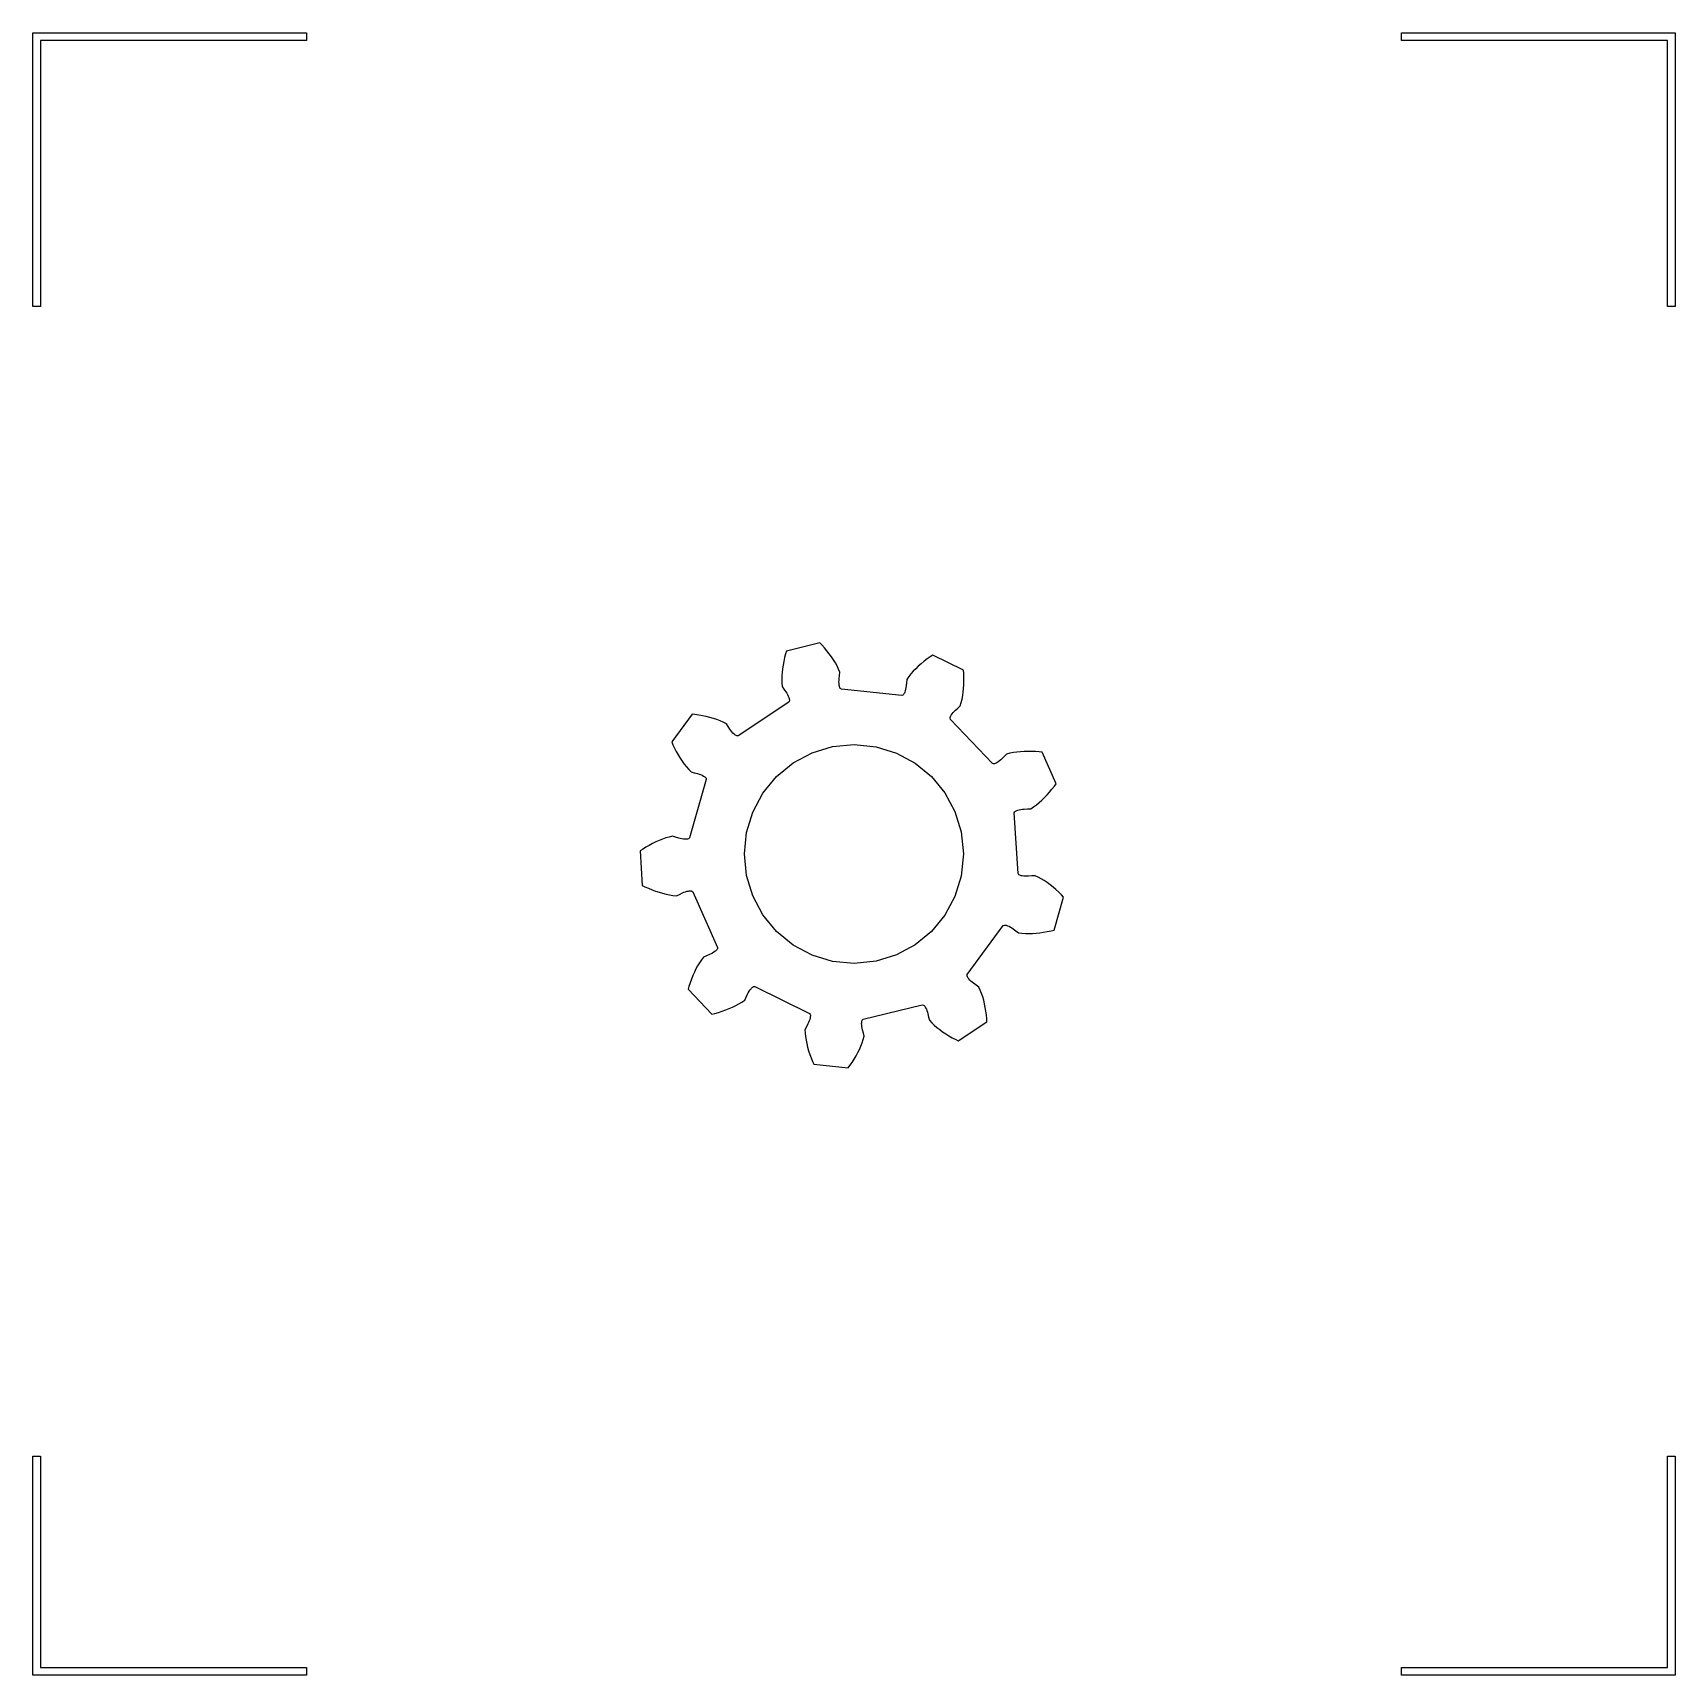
# Model space of a CAD drawing. Extents: x 0 to 6, y 0 to 6.
import ezdxf

# ---------------------------------------------------------------- set-up
doc = ezdxf.new("R2010")
doc.units = 0
doc.layers.add('Layer_1', color=7, linetype='CONTINUOUS')

msp = doc.modelspace()

# ---------------------------------------------------------------- linework, layer by layer
at = {"layer": 'Layer_1', "color": 7}
for points in [[(1.000015, 6), (1.000015, 5.971614), (0.028332, 5.971614), (0.028332, 4.999985), (0, 4.999985), (0, 5.985778), (0, 6), (1.000015, 6), (1.000015, 6)], [(5.999999, 6), (5.999999, 4.999985), (5.971667, 4.999985), (5.971667, 5.971614), (4.999984, 5.971614), (4.999984, 6), (5.999999, 6), (5.999999, 6)], [(0.028332, 0.799979), (0.028332, 0.028333), (1.000015, 0.028333), (1.000015, 0), (0, 0), (0, 0.799979), (0.028332, 0.799979), (0.028332, 0.799979)], [(5.999999, 0.799979), (5.999999, 0), (4.999984, 0), (4.999984, 0.028333), (5.971667, 0.028333), (5.971667, 0.799979), (5.999999, 0.799979), (5.999999, 0.799979)]]:
    msp.add_lwpolyline(points, close=True, dxfattribs=at)
for points in [[(2.87522, 3.771539), (2.753016, 3.741498), (2.749984, 3.73119), (2.746401, 3.71741), (2.74337, 3.70374), (2.740779, 3.69018), (2.738795, 3.676785), (2.737361, 3.663556), (2.736424, 3.650437), (2.736142, 3.637539), (2.736472, 3.624861), (2.737465, 3.612458), (2.74397, 3.602371), (2.75119, 3.592559), (2.754443, 3.587543), (2.757309, 3.582362), (2.759953, 3.57707), (2.762104, 3.571503), (2.762931, 3.568692), (2.763591, 3.565771), (2.763978, 3.562739), (2.763978, 3.559487), (2.761554, 3.555243), (2.577282, 3.43188), (2.572487, 3.43133), (2.569455, 3.432487), (2.566811, 3.434031), (2.564386, 3.435795), (2.562072, 3.437669), (2.557773, 3.441693), (2.553859, 3.446158), (2.550166, 3.450843), (2.546748, 3.455749), (2.540409, 3.466111), (2.53363, 3.476034), (2.52255, 3.481656), (2.510919, 3.486782), (2.498903, 3.491412), (2.486445, 3.495602), (2.473657, 3.499295), (2.460483, 3.502547), (2.446979, 3.505358), (2.433198, 3.507729), (2.419087, 3.509659), (2.408393, 3.510816), (2.334034, 3.409227), (2.338389, 3.399305), (2.344508, 3.386517), (2.350902, 3.374059), (2.357682, 3.362098), (2.364737, 3.350523), (2.372179, 3.339443), (2.37984, 3.328805), (2.387943, 3.318718), (2.396322, 3.309237), (2.405086, 3.300362), (2.416606, 3.296889), (2.428347, 3.293968), (2.43408, 3.292204), (2.439647, 3.290053), (2.445049, 3.287683), (2.450231, 3.284872), (2.452711, 3.283218), (2.455136, 3.281398), (2.457396, 3.279357), (2.45938, 3.27682), (2.460317, 3.272024), (2.398471, 3.05909), (2.395109, 3.055562), (2.392077, 3.054515), (2.389045, 3.054018), (2.386069, 3.053736), (2.383092, 3.053736), (2.377194, 3.054123), (2.371351, 3.05495), (2.365508, 3.056163), (2.359721, 3.057707), (2.3482, 3.061566), (2.33668, 3.064818), (2.324498, 3.062007), (2.312371, 3.058479), (2.300134, 3.054235), (2.287897, 3.049494), (2.275715, 3.044092), (2.263589, 3.038139), (2.251462, 3.03158), (2.239335, 3.024579), (2.227264, 3.017028), (2.218334, 3.010964), (2.226657, 2.885342), (2.236359, 2.880602), (2.249312, 2.874649), (2.262211, 2.869302), (2.275054, 2.864451), (2.287952, 2.860152), (2.300796, 2.856404), (2.313529, 2.853207), (2.326096, 2.850669), (2.338664, 2.848849), (2.351067, 2.847636), (2.362091, 2.852321), (2.373005, 2.857723), (2.378517, 2.860037), (2.384139, 2.862021), (2.389872, 2.863618), (2.39566, 2.864775), (2.398581, 2.865106), (2.401613, 2.865219), (2.404645, 2.865162), (2.407842, 2.864555), (2.41159, 2.861413), (2.501052, 2.658566), (2.50077, 2.653716), (2.499116, 2.650958), (2.497132, 2.648588), (2.494981, 2.646494), (2.492777, 2.644563), (2.488037, 2.64109), (2.482966, 2.637948), (2.477729, 2.635082), (2.472327, 2.632601), (2.460972, 2.628192), (2.450058, 2.623176), (2.442562, 2.613254), (2.435506, 2.602726), (2.428837, 2.591646), (2.422608, 2.580126), (2.41671, 2.568164), (2.411198, 2.555762), (2.406126, 2.542974), (2.401386, 2.5298), (2.397031, 2.51624), (2.394, 2.505932), (2.481147, 2.415037), (2.49162, 2.417628), (2.505345, 2.421376), (2.518684, 2.425565), (2.531693, 2.43014), (2.544316, 2.435101), (2.556498, 2.440448), (2.568294, 2.446236), (2.579594, 2.452465), (2.590453, 2.459024), (2.600705, 2.466135), (2.606162, 2.476828), (2.611013, 2.487963), (2.613768, 2.493254), (2.616799, 2.498381), (2.620162, 2.503287), (2.6238, 2.507917), (2.62584, 2.510011), (2.628044, 2.512105), (2.630469, 2.513979), (2.63328, 2.515523), (2.63813, 2.515579), (2.837119, 2.417683), (2.84004, 2.413825), (2.840481, 2.410628), (2.840481, 2.407596), (2.840255, 2.404564), (2.839758, 2.401588), (2.838381, 2.39591), (2.836507, 2.390288), (2.834303, 2.384721), (2.831769, 2.379264), (2.825926, 2.368625), (2.820744, 2.357821), (2.821405, 2.345364), (2.822782, 2.332796), (2.824766, 2.320063), (2.827413, 2.307164), (2.83061, 2.294211), (2.834359, 2.281202), (2.838658, 2.268083), (2.843509, 2.255019), (2.84891, 2.241846), (2.853265, 2.231923), (2.978391, 2.218309), (2.984785, 2.227073), (2.992888, 2.238759), (3.00044, 2.250555), (3.007385, 2.262406), (3.013889, 2.274312), (3.019787, 2.286274), (3.025079, 2.29829), (3.029819, 2.310306), (3.033843, 2.322323), (3.037151, 2.334339), (3.03445, 2.34597), (3.031032, 2.357656), (3.029709, 2.363554), (3.028718, 2.369397), (3.028168, 2.37524), (3.027999, 2.381137), (3.028168, 2.384114), (3.028554, 2.387146), (3.029215, 2.390122), (3.030372, 2.393154), (3.034065, 2.396296), (3.24937, 2.449213), (3.25411, 2.448109), (3.256535, 2.445959), (3.258465, 2.443588), (3.260229, 2.441107), (3.261716, 2.438573), (3.264361, 2.433281), (3.266565, 2.427769), (3.268439, 2.422147), (3.269983, 2.416359), (3.272353, 2.404453), (3.27533, 2.392822), (3.283874, 2.383727), (3.293024, 2.374962), (3.302725, 2.366474), (3.312978, 2.358261), (3.323782, 2.350378), (3.335026, 2.342882), (3.346712, 2.335606), (3.358839, 2.328661), (3.371462, 2.322046), (3.381108, 2.317306), (3.485784, 2.38731), (3.485013, 2.398058), (3.48369, 2.412225), (3.481926, 2.426115), (3.479665, 2.43973), (3.476964, 2.453015), (3.473822, 2.465968), (3.470129, 2.478591), (3.465995, 2.490773), (3.461365, 2.502569), (3.456239, 2.513924), (3.446648, 2.52109), (3.436505, 2.527815), (3.431765, 2.531508), (3.427245, 2.535366), (3.422945, 2.5395), (3.419087, 2.543965), (3.417323, 2.546336), (3.415669, 2.54887), (3.414292, 2.551514), (3.413245, 2.554601), (3.414015, 2.559397), (3.544984, 2.738321), (3.549284, 2.740525), (3.552536, 2.740469), (3.555568, 2.739919), (3.558434, 2.739092), (3.561191, 2.738098), (3.566648, 2.735784), (3.571829, 2.732973), (3.576901, 2.729831), (3.581806, 2.726414), (3.591287, 2.718752), (3.601099, 2.711862), (3.613446, 2.710318), (3.626069, 2.709437), (3.639023, 2.709211), (3.652086, 2.709542), (3.665426, 2.710479), (3.678875, 2.711912), (3.692545, 2.713843), (3.706271, 2.716323), (3.720217, 2.719355), (3.73069, 2.721946), (3.765802, 2.842827), (3.758306, 2.850655), (3.748218, 2.860632), (3.73791, 2.870057), (3.727437, 2.879042), (3.716799, 2.887531), (3.706105, 2.895413), (3.695191, 2.902689), (3.684167, 2.909414), (3.673033, 2.915478), (3.661788, 2.920824), (3.649826, 2.920164), (3.637755, 2.91884), (3.631747, 2.918614), (3.625848, 2.918614), (3.619951, 2.919111), (3.614052, 2.919992), (3.611186, 2.920652), (3.608265, 2.921533), (3.60551, 2.92269), (3.602699, 2.924344), (3.600275, 2.928533), (3.585558, 3.149791), (3.587432, 3.154255), (3.589969, 3.156296), (3.592613, 3.157783), (3.595314, 3.15905), (3.598071, 3.160097), (3.603804, 3.161751), (3.609592, 3.162965), (3.61549, 3.163792), (3.621443, 3.164398), (3.63357, 3.164624), (3.645531, 3.165561), (3.656004, 3.172341), (3.666256, 3.179893), (3.676289, 3.18794), (3.6861, 3.19665), (3.695691, 3.205855), (3.705117, 3.215667), (3.714267, 3.225974), (3.723252, 3.236723), (3.731961, 3.247912), (3.7383, 3.256622), (3.687534, 3.371881), (3.676785, 3.372984), (3.662618, 3.374141), (3.648618, 3.374748), (3.634837, 3.374974), (3.621332, 3.374534), (3.607993, 3.373707), (3.594984, 3.37233), (3.582196, 3.370399), (3.569794, 3.367862), (3.557722, 3.36472), (3.548958, 3.356507), (3.54058, 3.347743), (3.53617, 3.343664), (3.531539, 3.33986), (3.526744, 3.336443), (3.521673, 3.333411), (3.519028, 3.331977), (3.516271, 3.330874), (3.513349, 3.329937), (3.510152, 3.32944), (3.505632, 3.331038), (3.352119, 3.491055), (3.350742, 3.495686), (3.351348, 3.498883), (3.352395, 3.501804), (3.353663, 3.504449), (3.355096, 3.507039), (3.358404, 3.511945), (3.362042, 3.516631), (3.36601, 3.521095), (3.370255, 3.52534), (3.379405, 3.533333), (3.387949, 3.541766), (3.391587, 3.553672), (3.394673, 3.565965), (3.397098, 3.578642), (3.399028, 3.591596), (3.400462, 3.60488), (3.401342, 3.618385), (3.401839, 3.632165), (3.401726, 3.646166), (3.40123, 3.660333), (3.400456, 3.671136), (3.287512, 3.726754), (3.278582, 3.720746), (3.266952, 3.712477), (3.255817, 3.703989), (3.245179, 3.69528), (3.234981, 3.686295), (3.22539, 3.677034), (3.216295, 3.667553), (3.207751, 3.657907), (3.199869, 3.64804), (3.192648, 3.637843), (3.191214, 3.625937), (3.190444, 3.61381), (3.189671, 3.607857), (3.188567, 3.602014), (3.187133, 3.596281), (3.185203, 3.590714), (3.184046, 3.587957), (3.182669, 3.585256), (3.181015, 3.582721), (3.178921, 3.580241), (3.174401, 3.578533), (2.953915, 3.602456), (2.949836, 3.605157), (2.948292, 3.607968), (2.947299, 3.610834), (2.946528, 3.613755), (2.945922, 3.616677), (2.945315, 3.62252), (2.945089, 3.628473), (2.945315, 3.634371), (2.945811, 3.640379), (2.947629, 3.652396), (2.948786, 3.664302), (2.943935, 3.675767), (2.938368, 3.687177), (2.932084, 3.698422), (2.925249, 3.709667), (2.917808, 3.720746), (2.909815, 3.731715), (2.901271, 3.742519), (2.892286, 3.753213), (2.882695, 3.763741), (2.875199, 3.771513), (2.87522, 3.771539)], [(3.000015, 3.40002), (3.080626, 3.391886), (3.155705, 3.368573), (3.223646, 3.331689), (3.282839, 3.282843), (3.331677, 3.223643), (3.368552, 3.155697), (3.391854, 3.080614), (3.399977, 3.000003), (3.391854, 2.919392), (3.368552, 2.844309), (3.331677, 2.776363), (3.282839, 2.717163), (3.223646, 2.668317), (3.155705, 2.631433), (3.080626, 2.60812), (3.000015, 2.599986), (2.92161, 2.607741), (2.846933, 2.630431), (2.778082, 2.667189), (2.717156, 2.717144), (2.667201, 2.77807), (2.630444, 2.846921), (2.607753, 2.921598), (2.599998, 3.000003), (2.607753, 3.078408), (2.630444, 3.153085), (2.667201, 3.221936), (2.717156, 3.282862), (2.778082, 3.332817), (2.846933, 3.369575), (2.92161, 3.392265), (3.000015, 3.40002), (3.000015, 3.40002)]]:
    msp.add_lwpolyline(points, dxfattribs=at)

doc.saveas('drawing.dxf')
